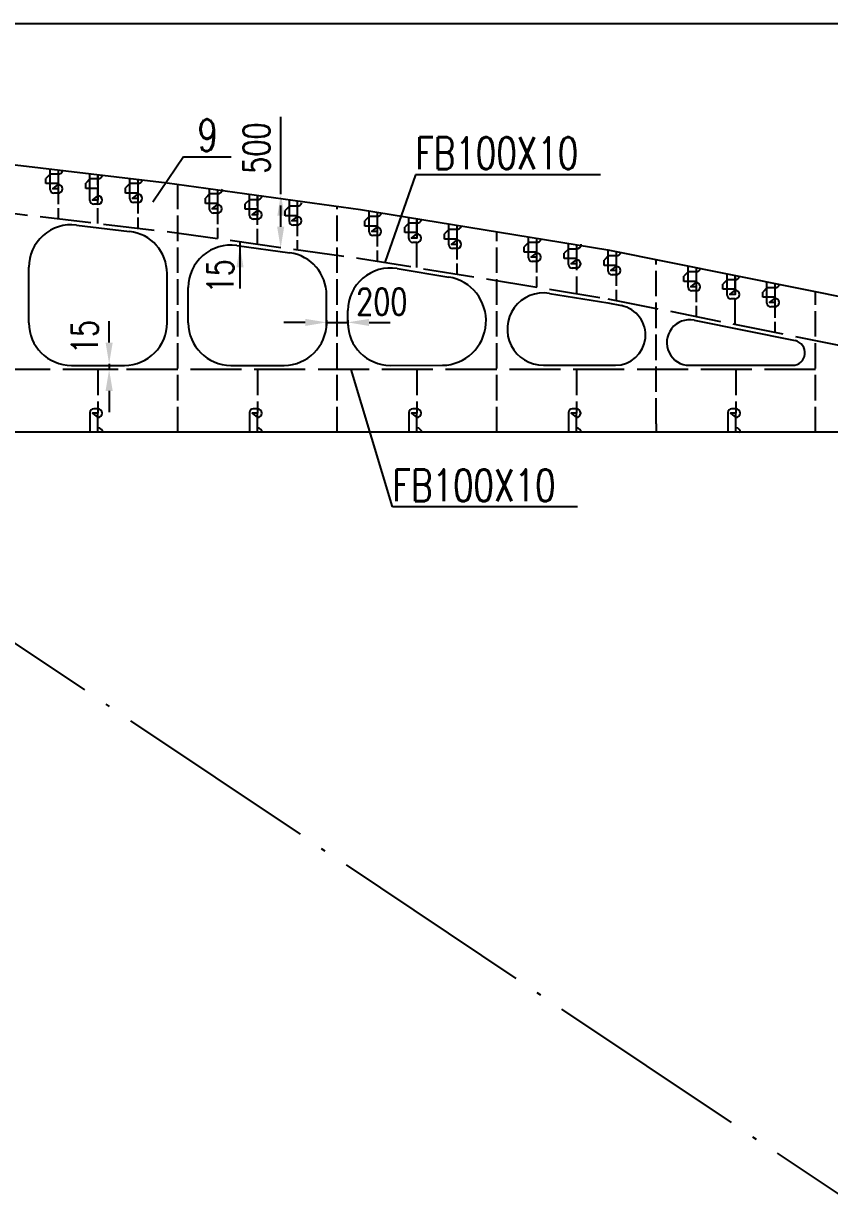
# Model space of a CAD drawing. Extents: x 444792 to 563892, y 548457 to 594763.
# Drawn here: x 529500 to 537080, y 573331 to 584397 of the extents above; entities that cross this region are included whole.
import ezdxf

# ---------------------------------------------------------------- set-up
doc = ezdxf.new("R2010")
doc.units = 0
doc.header["$LTSCALE"] = 40
doc.header["$MEASUREMENT"] = 0
doc.linetypes.add('ACAD_ISO02W100', pattern=[15, 12, -3])
doc.linetypes.add('ACAD_ISO04W100', pattern=[30.5, 24, -3, 0.5, -3])
doc.layers.get('0').update_dxf_attribs({"linetype": 'CONTINUOUS'})
doc.layers.get('DEFPOINTS').update_dxf_attribs({"linetype": 'CONTINUOUS'})
for name, color, linetype in [('01CONTINUOUS', 2, 'CONTINUOUS'), ('C-CEN', 4, 'ACAD_ISO04W100'), ('C-CON', 4, 'CONTINUOUS'), ('C-DAS', 4, 'ACAD_ISO02W100'), ('Y-CON', 2, 'CONTINUOUS'), ('Y-DAS', 2, 'ACAD_ISO02W100')]:
    doc.layers.add(name, color=color, linetype=linetype)
doc.styles.add('ROMANS', font='romans.shx', dxfattribs={"width": 0.75, "height": 250, "bigfont": 'hzdx.shx'})
doc.dimstyles.new('DM-100', dxfattribs={"dimscale": 0, "dimtxt": 250, "dimasz": 200, "dimexe": 30, "dimexo": 30, "dimgap": 50, "dimtad": 1, "dimdec": 0, "dimzin": 0, "dimdsep": 46, "dimtxsty": 'ROMANS', "dimcen": 0, "dimclrd": 1, "dimclre": 1, "dimclrt": 1, "dimadec": 0, "dimazin": 0, "dimtfac": 1, "dimtdec": 0, "dimtmove": 0, "dimatfit": 3, "dimfxl": 1, "dimtolj": 1, "dimtzin": 0, "dimarcsym": 0})

# ---------------------------------------------------------------- blocks, each defined once
blk = doc.blocks.new('*D26')
at = {"color": 1, "linetype": 'ByBlock', "transparency": 16777216}
for p, q in [((532150, 581585), (531950, 581585)), ((532350, 581606), (532350, 581555)), ((532350, 581585), (532550, 581585)), ((532350, 581585), (532550, 581585)), ((532550, 581606), (532550, 581555)), ((532750, 581585), (532950, 581585))]:
    blk.add_line(p, q, dxfattribs=at)
for points in [[(532150, 581618), (532150, 581551), (532350, 581585)], [(532750, 581618), (532750, 581551), (532550, 581585)]]:
    blk.add_solid(points, dxfattribs=at)
at = {"layer": 'DEFPOINTS', "color": 0, "linetype": 'ByBlock', "transparency": 16777216}
for p in [(532350, 581636), (532550, 581636), (532550, 581585)]:
    blk.add_point(p, dxfattribs=at)
at = {"color": 1, "linetype": 'ByBlock', "transparency": 16777216, "insert": (532870, 581780), "char_height": 250, "attachment_point": 5, "style": 'ROMANS'}
blk.add_mtext('\\A1;200', dxfattribs=at)

msp = doc.modelspace()

# ---------------------------------------------------------------- linework, layer by layer
at = {"color": 1, "linetype": 'ByBlock'}
for p, q in [((455200.3, 584397.5), (560839, 584397.5)), ((531918.8, 582484.3), (531918.8, 582685.5)), ((531536, 582344.5), (531536, 581903.3)), ((530305.3, 581395.2), (530305.3, 581595.2)), ((530390.3, 581140.7), (530275.3, 581140.7)), ((530305.3, 581195.2), (530305.3, 581140.7)), ((530305.3, 581195.2), (530305.3, 581140.7)), ((530305.3, 580940.7), (530305.3, 580740.7))]:
    msp.add_line(p, q, dxfattribs=at)
at = {"color": 7}
msp.add_line((531006.3, 583141.6), (531454.6, 583141.6), dxfattribs=at)
at = {"color": 7, "ltscale": 0.2}
for p, q in [((529750.3, 582836), (529750.3, 583032.2)), ((529750.3, 582980.3), (529710.3, 582940.3)), ((529710.3, 582890.7), (529710.3, 582940.3)), ((529825.3, 582890.7), (529710.3, 582890.7)), ((529825.4, 582980.3), (529750.3, 582980.3)), ((530125.3, 582935.9), (530085.3, 582895.9)), ((530085.3, 582846.4), (530085.3, 582895.9)), ((530125.3, 582731.6), (530125.3, 582988.8)), ((530200.4, 582935.9), (530125.3, 582935.9)), ((530500.3, 582891.6), (530460.3, 582851.6)), ((530500.3, 582747.3), (530500.3, 582945)), ((530575.4, 582891.6), (530500.3, 582891.6)), ((530200.3, 582846.4), (530085.3, 582846.4)), ((530460.3, 582802), (530460.3, 582851.6)), ((530575.3, 582802), (530460.3, 582802)), ((531250.3, 582793.1), (531210.3, 582753.1)), ((531250.3, 582648.7), (531250.3, 582847.1)), ((531325.4, 582793.1), (531250.3, 582793.1)), ((531625.3, 582592.1), (531625.3, 582789.5)), ((531210.3, 582703.5), (531210.3, 582753.1)), ((531325.3, 582703.5), (531210.3, 582703.5)), ((531625.3, 582739.4), (531585.3, 582699.4)), ((531585.3, 582649.8), (531585.3, 582699.4)), ((531700.4, 582739.4), (531625.3, 582739.4)), ((532000.3, 582678.6), (531960.3, 582638.6)), ((532000.3, 582534.3), (532000.3, 582734.3)), ((532075.4, 582678.6), (532000.3, 582678.6)), ((531700.3, 582649.8), (531585.3, 582649.8)), ((531960.3, 582589.1), (531960.3, 582638.6)), ((532075.3, 582589.1), (531960.3, 582589.1)), ((532750.4, 582580.9), (532710.4, 582540.9)), ((532750.3, 582436.6), (532750.3, 582637.4)), ((532825.4, 582580.9), (532750.4, 582580.9)), ((533125.3, 582372.8), (533125.3, 582576.7)), ((532710.4, 582491.4), (532710.4, 582540.9)), ((532825.4, 582491.4), (532710.4, 582491.4)), ((533125.4, 582519.8), (533085.4, 582479.8)), ((533085.4, 582430.3), (533085.4, 582479.8)), ((533200.4, 582519.8), (533125.4, 582519.8)), ((533500.4, 582458.7), (533460.4, 582418.7)), ((533500.3, 582314.4), (533500.3, 582515.9)), ((533575.4, 582458.7), (533500.4, 582458.7)), ((533200.4, 582430.3), (533085.4, 582430.3)), ((533460.4, 582369.1), (533460.4, 582418.7)), ((533575.4, 582369.1), (533460.4, 582369.1)), ((534250.3, 582336.5), (534210.3, 582296.5)), ((534250.3, 582192.2), (534250.3, 582393.7)), ((534325.3, 582336.5), (534250.3, 582336.5)), ((534210.3, 582246.9), (534210.3, 582296.5)), ((534325.3, 582246.9), (534210.3, 582246.9)), ((534625.3, 582275.4), (534585.3, 582235.4)), ((534585.3, 582185.8), (534585.3, 582235.4)), ((534625.3, 582129.7), (534625.3, 582325.5)), ((534700.3, 582275.4), (534625.3, 582275.4)), ((535000.3, 582066.9), (535000.3, 582268.4)), ((534700.3, 582185.8), (534585.3, 582185.8)), ((535000.3, 582211.2), (534960.3, 582171.2)), ((534960.3, 582121.7), (534960.3, 582171.2)), ((535075.3, 582121.7), (534960.3, 582121.7)), ((535075.3, 582211.2), (535000.3, 582211.2)), ((535750.3, 581915.7), (535750.3, 582117.3)), ((535750.3, 582060), (535710.3, 582020)), ((535710.3, 581970.5), (535710.3, 582020)), ((535825.3, 582060), (535750.3, 582060)), ((536117.8, 581841.7), (536117.8, 582043.2)), ((535825.3, 581970.5), (535710.3, 581970.5)), ((536117.8, 581986), (536077.8, 581946)), ((536077.8, 581896.4), (536077.8, 581946)), ((536192.8, 581896.4), (536077.8, 581896.4)), ((536192.8, 581986), (536117.8, 581986)), ((536492.8, 581910.4), (536452.8, 581870.4)), ((536492.8, 581766.1), (536492.8, 581967.6)), ((536567.8, 581910.4), (536492.8, 581910.4)), ((536452.8, 581820.8), (536452.8, 581870.4)), ((536567.8, 581820.8), (536452.8, 581820.8)), ((530125.3, 580735.7), (530125.3, 580550.7)), ((531625.3, 580735.7), (531625.3, 580550.7)), ((533125.3, 580735.7), (533125.3, 580550.7)), ((534625.3, 580735.7), (534625.3, 580550.7)), ((536125.3, 580735.7), (536125.3, 580550.7))]:
    msp.add_line(p, q, dxfattribs=at)
for p, q in [((533186.6, 582974), (532898.3, 582149.7)), ((534925.7, 582974), (533186.6, 582974)), ((529825.3, 582801), (529785.3, 582801)), ((530200.3, 582696.6), (530160.3, 582696.6)), ((530575.3, 582712.3), (530535.3, 582712.3)), ((531325.3, 582613.7), (531285.3, 582613.7)), ((531700.3, 582557.1), (531660.3, 582557.1)), ((532075.3, 582499.3), (532035.3, 582499.3)), ((532825.3, 582401.6), (532785.3, 582401.6)), ((533200.3, 582337.8), (533160.3, 582337.8)), ((533575.3, 582279.4), (533535.3, 582279.4)), ((534325.3, 582157.2), (534285.3, 582157.2)), ((529550.3, 581580.7), (529550.3, 582103.4)), ((530850.3, 581580.7), (530850.3, 582044.3)), ((534700.3, 582094.7), (534660.3, 582094.7)), ((535075.3, 582031.9), (535035.3, 582031.9)), ((531050.3, 581580.7), (531050.3, 581912.5)), ((532350.3, 581580.7), (532350.3, 581843.1)), ((535825.3, 581880.7), (535785.3, 581880.7)), ((536192.8, 581806.7), (536152.8, 581806.7)), ((536567.8, 581731.1), (536527.8, 581731.1)), ((529950.3, 581180.7), (530450.3, 581180.7)), ((531450.3, 581180.7), (531950.3, 581180.7)), ((532971.8, 579848), (532581.8, 581140.7)), ((532950.3, 581180.7), (533441.5, 581180.8)), ((534390.9, 581180.8), (535066.8, 581180.8)), ((535764.3, 581180.8), (536733, 581180.8)), ((530200.3, 580770.7), (530160.3, 580770.7)), ((531700.3, 580770.7), (531660.3, 580770.7)), ((533200.3, 580770.7), (533160.3, 580770.7)), ((534700.3, 580770.7), (534660.3, 580770.7)), ((536200.3, 580770.7), (536160.3, 580770.7)), ((534711, 579848), (532971.8, 579848))]:
    msp.add_line(p, q)
for points in [[(529997.3, 582500.6), (530497.3, 582441.5)], [(531505.4, 582308.7), (532005.4, 582239.3)], [(533014.7, 582090.7), (533499.3, 582011.8)], [(534445.7, 581857.5), (534996.3, 581767.8), (535122.8, 581742.3)], [(535806.6, 581604.5), (536756.2, 581413.1)]]:
    msp.add_lwpolyline(points)
for centre, start, end in [((529825.3, 583025.3), 270, 346.00796), ((530200.3, 582980.9), 270, 345.3792), ((530575.3, 582936.6), 270, 344.94235), ((531325.3, 582838.1), 270, 0), ((531700.3, 582784.4), 270, 343.82097), ((532075.3, 582723.6), 270, 343.24019), ((532825.3, 582625.9), 270, 342.73322), ((533200.3, 582564.8), 270, 341.18111), ((533575.3, 582503.7), 270, 342.1737), ((534325.3, 582381.5), 270, 342.1737), ((534700.3, 582320.4), 270, 0), ((535075.3, 582256.2), 270, 342.1737), ((535825.3, 582105), 270, 342.1737), ((536192.8, 582031), 270, 342.1737), ((536567.8, 581955.4), 270, 342.1737), ((530200.3, 580546.4), 360, 90), ((531700.3, 580546.4), 360, 90), ((533200.3, 580546.4), 360, 90), ((534700.3, 580546.4), 360, 90), ((536200.3, 580546.4), 360, 90)]:
    msp.add_arc(centre, 45, start, end, dxfattribs=at)
for centre, radius, start, end in [((529785.3, 582836), 35, 180, 270), ((529825.3, 582841), 40, 270, 90), ((530200.3, 582736.6), 40, 270, 90), ((530575.3, 582752.3), 40, 270, 90), ((530160.3, 582731.6), 35, 180, 270), ((530535.3, 582747.3), 35, 180, 270), ((531325.3, 582653.7), 40, 270, 90), ((531285.3, 582648.7), 35, 180, 270), ((531660.3, 582592.1), 35, 180, 270), ((531700.3, 582597.1), 40, 270, 90), ((532075.3, 582539.3), 40, 270, 90), ((529950.3, 582103.4), 400, 83.2551, 180), ((532035.3, 582534.3), 35, 180, 270), ((532825.3, 582441.6), 40, 270, 90), ((530450.3, 582044.3), 400, 0, 83.2551), ((532785.3, 582436.6), 35, 180, 270), ((533160.3, 582372.8), 35, 180, 270), ((533200.3, 582377.8), 40, 270, 90), ((533575.3, 582319.4), 40, 270, 90), ((531450.3, 581912.5), 400, 82.08963, 180), ((531950.3, 581843.1), 400, 0, 82.08968), ((533535.3, 582314.4), 35, 180, 270), ((534325.3, 582197.2), 40, 270, 90), ((534285.3, 582192.2), 35, 180, 270), ((534660.3, 582129.7), 35, 180, 270), ((534700.3, 582134.7), 40, 270, 90), ((535075.3, 582071.9), 40, 270, 90), ((532950.3, 581696), 400, 80.74408, 180), ((533432.1, 581598.9), 418.3, 271.29931, 80.74408), ((535035.3, 582066.9), 35, 180, 270), ((535785.3, 581915.7), 35, 180, 270), ((535825.3, 581920.7), 40, 270, 90), ((534390.9, 581521.4), 340.6, 80.74408, 270), ((536152.8, 581841.7), 35, 180, 270), ((536192.8, 581846.7), 40, 270, 90), ((536567.8, 581771.1), 40, 270, 90), ((535066.8, 581464.4), 283.6, 270, 78.6049), ((536527.8, 581766.1), 35, 180, 270), ((529950.3, 581580.7), 400, 180, 270), ((530450.3, 581580.7), 400, 270, 0), ((531450.3, 581580.7), 400, 180, 270), ((531950.3, 581580.7), 400, 270, 0), ((532950.3, 581580.7), 400, 180, 270), ((535764.3, 581394.8), 214, 78.6049, 269.99993), ((536733, 581298.1), 117.3, 270, 78.6049), ((530160.3, 580735.7), 35, 90, 180), ((530200.3, 580730.7), 40, 270, 90), ((531660.3, 580735.7), 35, 90, 180), ((531700.3, 580730.7), 40, 270, 90), ((533160.3, 580735.7), 35, 90, 180), ((533200.3, 580730.7), 40, 270, 90), ((534660.3, 580735.7), 35, 90, 180), ((534700.3, 580730.7), 40, 270, 90), ((536160.3, 580735.7), 35, 90, 180), ((536200.3, 580730.7), 40, 270, 90)]:
    msp.add_arc(centre, radius, start, end)
at = {"color": 1, "linetype": 'ByBlock'}
for points in [[(531887.4, 582590), (531954.1, 582590), (531920.8, 582790)], [(531885.5, 582484.3), (531952.2, 582484.3), (531918.8, 582284.3)], [(531502.7, 582103.3), (531569.4, 582103.3), (531536, 582303.3)], [(530272, 581395.2), (530338.7, 581395.2), (530305.3, 581195.2)], [(530272, 580940.7), (530338.7, 580940.7), (530305.3, 581140.7)]]:
    msp.add_solid(points, dxfattribs=at)
at = {"layer": '01CONTINUOUS'}
msp.add_line((539200.3, 580550.7), (526450.3, 580550.7), dxfattribs=at)
msp.add_lwpolyline([(480700.3, 583530.7), (515850.3, 583530.7), (517850.3, 583530.7), (520911.2, 583530.7), (522967.6, 583511.7), (524200.3, 583460.6), (524350.3, 583454.1), (525700.3, 583406.9), (526115.6, 583380.8), (528466.3, 583181.7), (530850.3, 582899.7), (532670.3, 582646.9), (534996.3, 582267.8), (537350.3, 581793.4), (538789.3, 581447.7), (540600.3, 580936.5), (542047.3, 580461.1), (543850.3, 579792.3), (546161.3, 578851.9), (546400.3, 578750.6)], dxfattribs=at)
at = {"layer": 'C-CEN', "ltscale": 2}
msp.add_line((526450.3, 580550.7), (545200.3, 568002.7), dxfattribs=at)
at = {"layer": 'C-CON'}
for p, q in [((531920.8, 582790), (531920.8, 583518.9)), ((531006.3, 583141.6), (530716.4, 582717.2)), ((532350.3, 581580.7), (532350.3, 581843.1)), ((532550.3, 581580.7), (532550.3, 581696))]:
    msp.add_line(p, q, dxfattribs=at)
at = {"layer": 'C-DAS'}
msp.add_line((536950.3, 581140.7), (526450.3, 581140.7), dxfattribs=at)
msp.add_lwpolyline([(526450.3, 582892.4), (528466.3, 582721.7), (530850.3, 582439.7), (532670.3, 582186.9), (534996.3, 581807.8), (537350.3, 581333.4), (538789.3, 580987.7), (539950.3, 580660)], dxfattribs=at)
at = {"layer": 'DEFPOINTS', "color": 0, "linetype": 'ByBlock'}
for p in [(530305.3, 581195.2), (530305.3, 581140.7), (530420.3, 581140.7)]:
    msp.add_point(p, dxfattribs=at)
at = {"layer": 'Y-CON'}
for points in [[(529825.3, 583021), (529825.3, 582841), (529775.3, 582841), (529825.3, 582881)], [(530200.3, 582976.6), (530200.3, 582736.6), (530150.3, 582736.6), (530200.3, 582776.6)], [(530575.3, 582932.3), (530575.3, 582752.3), (530525.3, 582752.3), (530575.3, 582792.3)], [(531325.3, 582833.7), (531325.3, 582653.7), (531275.3, 582653.7), (531325.3, 582693.7)], [(531700.3, 582780.1), (531700.3, 582597.1), (531650.3, 582597.1), (531700.3, 582637.1)], [(532075.3, 582719.3), (532075.3, 582539.3), (532025.3, 582539.3), (532075.3, 582579.3)], [(532825.3, 582621.6), (532825.3, 582441.6), (532775.3, 582441.6), (532825.3, 582481.6)], [(533200.3, 582560.5), (533200.3, 582377.8), (533150.3, 582377.8), (533200.3, 582417.8)], [(533575.3, 582499.4), (533575.3, 582319.4), (533525.3, 582319.4), (533575.3, 582359.4)], [(534325.3, 582377.2), (534325.3, 582197.2), (534275.3, 582197.2), (534325.3, 582237.2)], [(534700.3, 582316), (534700.3, 582134.7), (534650.3, 582134.7), (534700.3, 582174.7)], [(535075.3, 582251.9), (535075.3, 582071.9), (535025.3, 582071.9), (535075.3, 582111.9)], [(535825.3, 582100.7), (535825.3, 581920.7), (535775.3, 581920.7), (535825.3, 581960.7)], [(536192.8, 582026.7), (536192.8, 581846.7), (536142.8, 581846.7), (536192.8, 581886.7)], [(536567.8, 581951.1), (536567.8, 581771.1), (536517.8, 581771.1), (536567.8, 581811.1)], [(530200.3, 580550.7), (530200.3, 580730.7), (530150.3, 580730.7), (530200.3, 580690.7)], [(531700.3, 580550.7), (531700.3, 580730.7), (531650.3, 580730.7), (531700.3, 580690.7)], [(533200.3, 580550.7), (533200.3, 580730.7), (533150.3, 580730.7), (533200.3, 580690.7)], [(534700.3, 580550.7), (534700.3, 580730.7), (534650.3, 580730.7), (534700.3, 580690.7)], [(536200.3, 580550.7), (536200.3, 580730.7), (536150.3, 580730.7), (536200.3, 580690.7)]]:
    msp.add_lwpolyline(points, dxfattribs=at)
at = {"layer": 'Y-DAS', "ltscale": 0.3}
for p, q in [((530200.3, 582516.6), (530200.3, 582976.6)), ((529825.3, 582841), (529825.3, 582561)), ((531700.3, 582321.6), (531700.3, 582780.1)), ((530575.3, 582752.3), (530575.3, 582472.3)), ((531325.3, 582653.7), (531325.3, 582373.7)), ((532075.3, 582539.3), (532075.3, 582269.5)), ((532825.3, 582441.6), (532825.3, 582161.6)), ((533575.3, 582319.4), (533575.3, 582039.4)), ((534325.3, 582197.2), (534325.3, 581917.2)), ((535075.3, 582071.9), (535075.3, 581791.9)), ((535825.3, 581920.7), (535825.3, 581640.7)), ((536567.8, 581771.1), (536567.8, 581491.1))]:
    msp.add_line(p, q, dxfattribs=at)
at = {"layer": 'Y-DAS', "ltscale": 0.5}
for p, q in [((530950.3, 580550.7), (530950.3, 582885.8)), ((532450.3, 580550.7), (532450.3, 582677.4)), ((533200.3, 582100.5), (533200.3, 582560.5)), ((533950.3, 580550.7), (533950.3, 582438.3)), ((534700.3, 582316), (534700.3, 581856)), ((535450.3, 580630.7), (535450.3, 582176.3)), ((536192.8, 581566.7), (536192.8, 582026.7)), ((536950.3, 580550.7), (536950.3, 581874)), ((530200.3, 581140.7), (530200.3, 580730.7)), ((531700.3, 581140.7), (531700.3, 580730.7)), ((533200.3, 581140.7), (533200.3, 580730.7)), ((534700.3, 581140.7), (534700.3, 580730.7)), ((536200.3, 581140.7), (536200.3, 580730.7)), ((535450.3, 580630.7), (535450.3, 580550.7))]:
    msp.add_line(p, q, dxfattribs=at)

# ---------------------------------------------------------------- texts
at = {"color": 7, "style": 'ROMANS', "width": 0.75}
for s, p in [('9', (531134.6, 583196.5)), ('FB100X10', (533185.5, 583027.2)), ('FB100X10', (532970.8, 579901.1))]:
    msp.add_text(s, height=300, dxfattribs=at).set_placement(p)
at = {"color": 1, "linetype": 'ByBlock', "char_height": 250, "rotation": 90, "style": 'ROMANS'}
for s, insert, attachment_point in [('500', (531690.8, 582984.4), 4), ('15', (531350.9, 582179.7), 6), ('\\A1;15', (530075.3, 581286.9), 4)]:
    msp.add_mtext(s, dxfattribs=dict(at, insert=insert, attachment_point=attachment_point))

# ---------------------------------------------------------------- dimensions: what is measured, and where the dimension line sits
at = {"layer": 'C-CON'}
dim = msp.add_linear_dim(base=(532550.3, 581584.8), p1=(532350.3, 581636.1), p2=(532550.3, 581636.1), dimstyle='DM-100', override={"dimscale": 1, "dimtmove": 1}, dxfattribs=at)
dim.commit()
dim.dimension.update_dxf_attribs({"geometry": '*D26', "text_midpoint": (532869.7, 581779.9), "dimtype": 160})

doc.saveas('drawing.dxf')
